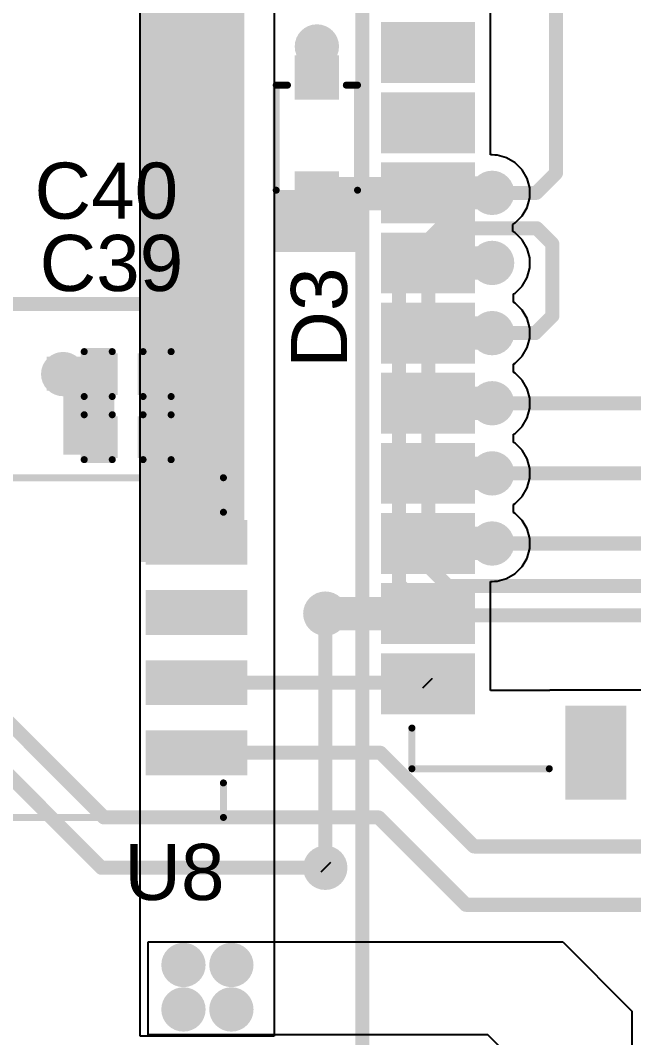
# Model space of a CAD drawing. Header units: millimetres. Extents: x -1.62 to 7.16, y -0.1 to 4.29.
# Drawn here: x 5.563 to 6.001, y 1.273 to 1.998 of the extents above; entities that cross this region are included whole.
import ezdxf

# ---------------------------------------------------------------- set-up
doc = ezdxf.new("R2010")
doc.units = ezdxf.units.MM
doc.header["$MEASUREMENT"] = 0
for name, color, linetype in [('BottomLayer', 5, 'Continuous'), ('BottomSolder', 6, 'Continuous'), ('TopLayer', 1, 'Continuous'), ('TopOverlay', 2, 'Continuous'), ('TopPaste', 8, 'Continuous'), ('TopSolder', 216, 'Continuous'), ('ViaHoleLayer', 16, 'Continuous')]:
    doc.layers.add(name, color=color, linetype=linetype)
doc.styles.add('Arial', font='', dxfattribs={"height": 0.2})
doc.styles.get('Arial').set_extended_font_data('Arial')

# ---------------------------------------------------------------- blocks, each defined once
blk = doc.blocks.new('ESP32_WROOM_32UE_N16_66')
at = {"layer": 'TopLayer'}
for points in [[(-0.37402, 0.16732), (-0.31496, 0.16732), (-0.31496, 0.13189), (-0.37402, 0.13189)], [(-0.37402, 0.11732), (-0.31496, 0.11732), (-0.31496, 0.08189), (-0.37402, 0.08189)], [(-0.37402, 0.06732), (-0.31496, 0.06732), (-0.31496, 0.03189), (-0.37402, 0.03189)], [(-0.37402, 0.01732), (-0.31496, 0.01732), (-0.31496, -0.01811), (-0.37402, -0.01811)], [(-0.37402, -0.03268), (-0.31496, -0.03268), (-0.31496, -0.06811), (-0.37402, -0.06811)], [(-0.37402, -0.08268), (-0.31496, -0.08268), (-0.31496, -0.11811), (-0.37402, -0.11811)], [(-0.37402, -0.13268), (-0.31496, -0.13268), (-0.31496, -0.16811), (-0.37402, -0.16811)], [(-0.37402, -0.18268), (-0.31496, -0.18268), (-0.31496, -0.21811), (-0.37402, -0.21811)], [(-0.37402, -0.23268), (-0.31496, -0.23268), (-0.31496, -0.26811), (-0.37402, -0.26811)], [(-0.37402, -0.28268), (-0.31496, -0.28268), (-0.31496, -0.31811), (-0.37402, -0.31811)], [(-0.24252, -0.37913), (-0.24252, -0.32008), (-0.20709, -0.32008), (-0.20709, -0.37913)]]:
    blk.add_hatch(color=1, dxfattribs=at).paths.add_polyline_path(points)
at = {"layer": 'TopPaste'}
for points in [[(-0.37402, 0.16732), (-0.31496, 0.16732), (-0.31496, 0.13189), (-0.37402, 0.13189)], [(-0.37402, 0.11732), (-0.31496, 0.11732), (-0.31496, 0.08189), (-0.37402, 0.08189)], [(-0.37402, 0.06732), (-0.31496, 0.06732), (-0.31496, 0.03189), (-0.37402, 0.03189)], [(-0.37402, 0.01732), (-0.31496, 0.01732), (-0.31496, -0.01811), (-0.37402, -0.01811)], [(-0.37402, -0.03268), (-0.31496, -0.03268), (-0.31496, -0.06811), (-0.37402, -0.06811)], [(-0.37402, -0.08268), (-0.31496, -0.08268), (-0.31496, -0.11811), (-0.37402, -0.11811)], [(-0.37402, -0.13268), (-0.31496, -0.13268), (-0.31496, -0.16811), (-0.37402, -0.16811)], [(-0.37402, -0.18268), (-0.31496, -0.18268), (-0.31496, -0.21811), (-0.37402, -0.21811)], [(-0.37402, -0.23268), (-0.31496, -0.23268), (-0.31496, -0.26811), (-0.37402, -0.26811)], [(-0.37402, -0.28268), (-0.31496, -0.28268), (-0.31496, -0.31811), (-0.37402, -0.31811)], [(-0.24252, -0.37913), (-0.24252, -0.32008), (-0.20709, -0.32008), (-0.20709, -0.37913)]]:
    blk.add_hatch(color=8, dxfattribs=at).paths.add_polyline_path(points)
at = {"layer": 'TopSolder'}
for points in [[(-0.37802, 0.17132), (-0.31096, 0.17132), (-0.31096, 0.12789), (-0.37802, 0.12789)], [(-0.37802, 0.12132), (-0.31096, 0.12132), (-0.31096, 0.07789), (-0.37802, 0.07789)], [(-0.37802, 0.07132), (-0.31096, 0.07132), (-0.31096, 0.02789), (-0.37802, 0.02789)], [(-0.37802, 0.02132), (-0.31096, 0.02132), (-0.31096, -0.02211), (-0.37802, -0.02211)], [(-0.37802, -0.02868), (-0.31096, -0.02868), (-0.31096, -0.07211), (-0.37802, -0.07211)], [(-0.37802, -0.07868), (-0.31096, -0.07868), (-0.31096, -0.12211), (-0.37802, -0.12211)], [(-0.37802, -0.12868), (-0.31096, -0.12868), (-0.31096, -0.17211), (-0.37802, -0.17211)], [(-0.37802, -0.17868), (-0.31096, -0.17868), (-0.31096, -0.22211), (-0.37802, -0.22211)], [(-0.37802, -0.22868), (-0.31096, -0.22868), (-0.31096, -0.27211), (-0.37802, -0.27211)], [(-0.37802, -0.27868), (-0.31096, -0.27868), (-0.31096, -0.32211), (-0.37802, -0.32211)], [(-0.24652, -0.38313), (-0.24652, -0.31608), (-0.20309, -0.31608), (-0.20309, -0.38313)]]:
    blk.add_hatch(color=216, dxfattribs=at).paths.add_polyline_path(points)
at = {"layer": 'TopOverlay', "const_width": 0.005}
for points in [[(-0.356, -0.361), (-0.356, -0.332)], [(-0.356, -0.361), (-0.258, -0.361)]]:
    blk.add_lwpolyline(points, dxfattribs=at)
at = {"layer": 'TopOverlay', "const_width": 0.0025}
for points in [[(-0.35725, -0.332, 1), (-0.35475, -0.332, 1)], [(-0.35725, -0.361, 1), (-0.35475, -0.361, 1)], [(-0.35725, -0.361, 1), (-0.35475, -0.361, 1)], [(-0.25925, -0.361, 1), (-0.25675, -0.361, 1)]]:
    blk.add_lwpolyline(points, format="xyb", close=True, dxfattribs=at)
blk = doc.blocks.new('XTSD01GLGEAG_79')
at = {"layer": 'TopLayer'}
for points in [[(-0.10747, 0.089), (-0.10747, 0.061), (-0.176, 0.061), (-0.176, 0.089)], [(0.176, 0.089), (0.176, 0.061), (0.10747, 0.061), (0.10747, 0.089)], [(-0.10747, 0.039), (-0.10747, 0.011), (-0.176, 0.011), (-0.176, 0.039)], [(0.176, 0.039), (0.176, 0.011), (0.10747, 0.011), (0.10747, 0.039)], [(-0.10747, -0.011), (-0.10747, -0.039), (-0.176, -0.039), (-0.176, -0.011)], [(0.176, -0.011), (0.176, -0.039), (0.10747, -0.039), (0.10747, -0.011)], [(-0.10747, -0.061), (-0.10747, -0.089), (-0.176, -0.089), (-0.176, -0.061)], [(0.176, -0.061), (0.176, -0.089), (0.10747, -0.089), (0.10747, -0.061)]]:
    blk.add_hatch(color=1, dxfattribs=at).paths.add_polyline_path(points)
at = {"layer": 'TopOverlay'}
blk.add_hatch(color=2, dxfattribs=at).paths.add_polyline_path([(-0.10473, 0.06103), (-0.08573, 0.06103), (-0.08573, 0.08903), (-0.10473, 0.08903)])
at = {"layer": 'TopPaste'}
for points in [[(-0.10747, 0.089), (-0.10747, 0.061), (-0.176, 0.061), (-0.176, 0.089)], [(0.176, 0.089), (0.176, 0.061), (0.10747, 0.061), (0.10747, 0.089)], [(-0.10747, 0.039), (-0.10747, 0.011), (-0.176, 0.011), (-0.176, 0.039)], [(0.176, 0.039), (0.176, 0.011), (0.10747, 0.011), (0.10747, 0.039)], [(-0.10747, -0.011), (-0.10747, -0.039), (-0.176, -0.039), (-0.176, -0.011)], [(0.176, -0.011), (0.176, -0.039), (0.10747, -0.039), (0.10747, -0.011)], [(-0.10747, -0.061), (-0.10747, -0.089), (-0.176, -0.089), (-0.176, -0.061)], [(0.176, -0.061), (0.176, -0.089), (0.10747, -0.089), (0.10747, -0.061)]]:
    blk.add_hatch(color=8, dxfattribs=at).paths.add_polyline_path(points)
at = {"layer": 'TopSolder'}
for points in [[(-0.10547, 0.091), (-0.10547, 0.059), (-0.178, 0.059), (-0.178, 0.091)], [(0.178, 0.091), (0.178, 0.059), (0.10547, 0.059), (0.10547, 0.091)], [(-0.10547, 0.041), (-0.10547, 0.009), (-0.178, 0.009), (-0.178, 0.041)], [(0.178, 0.041), (0.178, 0.009), (0.10547, 0.009), (0.10547, 0.041)], [(-0.10547, -0.009), (-0.10547, -0.041), (-0.178, -0.041), (-0.178, -0.009)], [(0.178, -0.009), (0.178, -0.041), (0.10547, -0.041), (0.10547, -0.009)], [(-0.10547, -0.059), (-0.10547, -0.091), (-0.178, -0.091), (-0.178, -0.059)], [(0.178, -0.059), (0.178, -0.091), (0.10547, -0.091), (0.10547, -0.059)]]:
    blk.add_hatch(color=216, dxfattribs=at).paths.add_polyline_path(points)
at = {"layer": 'TopOverlay', "const_width": 0.005}
for points in [[(-0.15991, 0.0965), (-0.15991, 0.12111)], [(-0.15991, 0.12111), (0.16105, 0.12111)], [(0.16105, 0.0965), (0.16105, 0.12111)], [(-0.18673, 0.07), (-0.18673, 0.08)], [(-0.18673, 0.08), (-0.18173, 0.075)], [(-0.18673, 0.07), (-0.18173, 0.075)], [(-0.15991, -0.12111), (-0.15991, -0.0965)], [(0.16105, -0.12111), (0.16105, -0.0965)], [(-0.15991, -0.12111), (0.16105, -0.12111)]]:
    blk.add_lwpolyline(points, dxfattribs=at)
at = {"layer": 'TopOverlay', "const_width": 0.0025}
for points in [[(-0.16116, 0.12111, 1), (-0.15866, 0.12111, 1)], [(-0.16116, 0.12111, 1), (-0.15866, 0.12111, 1)], [(0.1598, 0.12111, 1), (0.1623, 0.12111, 1)], [(0.1598, 0.12111, 1), (0.1623, 0.12111, 1)], [(-0.16116, 0.0965, 1), (-0.15866, 0.0965, 1)], [(0.1598, 0.0965, 1), (0.1623, 0.0965, 1)], [(-0.18798, 0.08, 1), (-0.18548, 0.08, 1)], [(-0.18798, 0.08, 1), (-0.18548, 0.08, 1)], [(-0.18298, 0.075, 1), (-0.18048, 0.075, 1)], [(-0.18298, 0.075, 1), (-0.18048, 0.075, 1)], [(-0.18798, 0.07, 1), (-0.18548, 0.07, 1)], [(-0.18798, 0.07, 1), (-0.18548, 0.07, 1)], [(-0.16116, -0.0965, 1), (-0.15866, -0.0965, 1)], [(0.1598, -0.0965, 1), (0.1623, -0.0965, 1)], [(-0.16116, -0.12111, 1), (-0.15866, -0.12111, 1)], [(-0.16116, -0.12111, 1), (-0.15866, -0.12111, 1)], [(0.1598, -0.12111, 1), (0.1623, -0.12111, 1)], [(0.1598, -0.12111, 1), (0.1623, -0.12111, 1)]]:
    blk.add_lwpolyline(points, format="xyb", close=True, dxfattribs=at)
blk = doc.blocks.new('SOD323F_175')
at = {"layer": 'TopLayer'}
for points in [[(-0.05315, 0.01181), (-0.02953, 0.01181), (-0.02953, -0.01181), (-0.05315, -0.01181)], [(0.02953, 0.01181), (0.05315, 0.01181), (0.05315, -0.01181), (0.02953, -0.01181)]]:
    blk.add_hatch(color=1, dxfattribs=at).paths.add_polyline_path(points)
at = {"layer": 'TopOverlay'}
for points in [[(0.03882, 0.01485), (0.0829, 0.01485), (0.0829, 0.03085), (0.03882, 0.03085)], [(0.056, -0.016), (0.083, -0.016), (0.083, 0.018), (0.056, 0.018)], [(0.03882, -0.03115), (0.0829, -0.03115), (0.0829, -0.01515), (0.03882, -0.01515)]]:
    blk.add_hatch(color=2, dxfattribs=at).paths.add_polyline_path(points)
at = {"layer": 'TopPaste'}
for points in [[(-0.05315, 0.01181), (-0.02953, 0.01181), (-0.02953, -0.01181), (-0.05315, -0.01181)], [(0.02953, 0.01181), (0.05315, 0.01181), (0.05315, -0.01181), (0.02953, -0.01181)]]:
    blk.add_hatch(color=8, dxfattribs=at).paths.add_polyline_path(points)
at = {"layer": 'TopSolder'}
for points in [[(-0.05715, 0.01581), (-0.02553, 0.01581), (-0.02553, -0.01581), (-0.05715, -0.01581)], [(0.02553, 0.01581), (0.05715, 0.01581), (0.05715, -0.01581), (0.02553, -0.01581)]]:
    blk.add_hatch(color=216, dxfattribs=at).paths.add_polyline_path(points)
at = {"layer": 'TopOverlay', "const_width": 0.005}
for points in [[(0.03891, 0.029), (-0.036, 0.029)], [(-0.036, 0.021), (-0.036, 0.029)], [(-0.036, -0.029), (-0.036, -0.021)], [(0.03891, -0.029), (-0.036, -0.029)]]:
    blk.add_lwpolyline(points, dxfattribs=at)
at = {"layer": 'TopOverlay', "const_width": 0.0025}
for points in [[(-0.03725, 0.029, 1), (-0.03475, 0.029, 1)], [(-0.03725, 0.029, 1), (-0.03475, 0.029, 1)], [(0.03766, 0.029, 1), (0.04016, 0.029, 1)], [(-0.03725, 0.021, 1), (-0.03475, 0.021, 1)], [(-0.03725, -0.021, 1), (-0.03475, -0.021, 1)], [(-0.03725, -0.029, 1), (-0.03475, -0.029, 1)], [(-0.03725, -0.029, 1), (-0.03475, -0.029, 1)], [(0.03766, -0.029, 1), (0.04016, -0.029, 1)]]:
    blk.add_lwpolyline(points, format="xyb", close=True, dxfattribs=at)
blk = doc.blocks.new('C___0402_193')
at = {"layer": 'TopLayer'}
for points in [[(-0.0275, -0.0125), (-0.0275, 0.0125), (-0.0095, 0.0125), (-0.0095, -0.0125)], [(0.0095, -0.0125), (0.0095, 0.0125), (0.0275, 0.0125), (0.0275, -0.0125)]]:
    blk.add_hatch(color=1, dxfattribs=at).paths.add_polyline_path(points)
at = {"layer": 'TopPaste'}
for points in [[(-0.0275, -0.0125), (-0.0275, 0.0125), (-0.0095, 0.0125), (-0.0095, -0.0125)], [(0.0095, -0.0125), (0.0095, 0.0125), (0.0275, 0.0125), (0.0275, -0.0125)]]:
    blk.add_hatch(color=8, dxfattribs=at).paths.add_polyline_path(points)
at = {"layer": 'TopSolder'}
for points in [[(-0.02986, -0.01486), (-0.02986, 0.01486), (-0.00714, 0.01486), (-0.00714, -0.01486)], [(0.00714, -0.01486), (0.00714, 0.01486), (0.02986, 0.01486), (0.02986, -0.01486)]]:
    blk.add_hatch(color=216, dxfattribs=at).paths.add_polyline_path(points)
at = {"layer": 'TopOverlay', "const_width": 0.005}
for points in [[(-0.031, 0.016), (-0.011, 0.016)], [(-0.031, -0.016), (-0.031, 0.016)], [(0.011, 0.016), (0.031, 0.016)], [(0.031, -0.016), (0.031, 0.016)], [(-0.031, -0.016), (-0.011, -0.016)], [(0.011, -0.016), (0.031, -0.016)]]:
    blk.add_lwpolyline(points, dxfattribs=at)
at = {"layer": 'TopOverlay', "const_width": 0.0025}
for points in [[(-0.03225, 0.016, 1), (-0.02975, 0.016, 1)], [(-0.03225, 0.016, 1), (-0.02975, 0.016, 1)], [(-0.01225, 0.016, 1), (-0.00975, 0.016, 1)], [(0.00975, 0.016, 1), (0.01225, 0.016, 1)], [(0.02975, 0.016, 1), (0.03225, 0.016, 1)], [(0.02975, 0.016, 1), (0.03225, 0.016, 1)], [(-0.03225, -0.016, 1), (-0.02975, -0.016, 1)], [(-0.03225, -0.016, 1), (-0.02975, -0.016, 1)], [(-0.01225, -0.016, 1), (-0.00975, -0.016, 1)], [(0.00975, -0.016, 1), (0.01225, -0.016, 1)], [(0.02975, -0.016, 1), (0.03225, -0.016, 1)], [(0.02975, -0.016, 1), (0.03225, -0.016, 1)]]:
    blk.add_lwpolyline(points, format="xyb", close=True, dxfattribs=at)
blk = doc.blocks.new('C___0402_194')
at = {"layer": 'TopLayer'}
for points in [[(-0.0275, -0.0125), (-0.0275, 0.0125), (-0.0095, 0.0125), (-0.0095, -0.0125)], [(0.0095, -0.0125), (0.0095, 0.0125), (0.0275, 0.0125), (0.0275, -0.0125)]]:
    blk.add_hatch(color=1, dxfattribs=at).paths.add_polyline_path(points)
at = {"layer": 'TopPaste'}
for points in [[(-0.0275, -0.0125), (-0.0275, 0.0125), (-0.0095, 0.0125), (-0.0095, -0.0125)], [(0.0095, -0.0125), (0.0095, 0.0125), (0.0275, 0.0125), (0.0275, -0.0125)]]:
    blk.add_hatch(color=8, dxfattribs=at).paths.add_polyline_path(points)
at = {"layer": 'TopSolder'}
for points in [[(-0.02986, -0.01486), (-0.02986, 0.01486), (-0.00714, 0.01486), (-0.00714, -0.01486)], [(0.00714, -0.01486), (0.00714, 0.01486), (0.02986, 0.01486), (0.02986, -0.01486)]]:
    blk.add_hatch(color=216, dxfattribs=at).paths.add_polyline_path(points)
at = {"layer": 'TopOverlay', "const_width": 0.005}
for points in [[(-0.031, -0.016), (-0.031, 0.016)], [(-0.031, 0.016), (-0.011, 0.016)], [(0.011, 0.016), (0.031, 0.016)], [(0.031, -0.016), (0.031, 0.016)], [(-0.031, -0.016), (-0.011, -0.016)], [(0.011, -0.016), (0.031, -0.016)]]:
    blk.add_lwpolyline(points, dxfattribs=at)
at = {"layer": 'TopOverlay', "const_width": 0.0025}
for points in [[(-0.03225, 0.016, 1), (-0.02975, 0.016, 1)], [(-0.03225, 0.016, 1), (-0.02975, 0.016, 1)], [(-0.01225, 0.016, 1), (-0.00975, 0.016, 1)], [(0.00975, 0.016, 1), (0.01225, 0.016, 1)], [(0.02975, 0.016, 1), (0.03225, 0.016, 1)], [(0.02975, 0.016, 1), (0.03225, 0.016, 1)], [(-0.03225, -0.016, 1), (-0.02975, -0.016, 1)], [(-0.03225, -0.016, 1), (-0.02975, -0.016, 1)], [(-0.01225, -0.016, 1), (-0.00975, -0.016, 1)], [(0.00975, -0.016, 1), (0.01225, -0.016, 1)], [(0.02975, -0.016, 1), (0.03225, -0.016, 1)], [(0.02975, -0.016, 1), (0.03225, -0.016, 1)]]:
    blk.add_lwpolyline(points, format="xyb", close=True, dxfattribs=at)

msp = doc.modelspace()

# ---------------------------------------------------------------- hatches: boundary and pattern name
at = {"layer": 'BottomLayer'}
h = msp.add_hatch(color=5, dxfattribs=at)
edge = h.paths.add_edge_path()
edge.add_arc((5.77499, 1.97957), 0.01181, 0, 360)
h = msp.add_hatch(color=5, dxfattribs=at)
edge = h.paths.add_edge_path()
edge.add_arc((5.90002, 1.8752), 0.01181, 0, 360)
h = msp.add_hatch(color=5, dxfattribs=at)
edge = h.paths.add_edge_path()
edge.add_arc((5.90002, 1.82524), 0.01181, 0, 360)
h = msp.add_hatch(color=5, dxfattribs=at)
edge = h.paths.add_edge_path()
edge.add_arc((5.6705, 1.77521), 0.01181, 0, 360)
h = msp.add_hatch(color=5, dxfattribs=at)
edge = h.paths.add_edge_path()
edge.add_arc((5.702, 1.77521), 0.01181, 0, 360)
h = msp.add_hatch(color=5, dxfattribs=at)
edge = h.paths.add_edge_path()
edge.add_arc((5.90002, 1.7752), 0.01181, 0, 360)
h = msp.add_hatch(color=5, dxfattribs=at)
edge = h.paths.add_edge_path()
edge.add_arc((5.594, 1.746), 0.01181, 0, 360)
h = msp.add_hatch(color=5, dxfattribs=at)
edge = h.paths.add_edge_path()
edge.add_arc((5.90002, 1.7252), 0.01181, 0, 360)
h = msp.add_hatch(color=5, dxfattribs=at)
edge = h.paths.add_edge_path()
edge.add_arc((5.90002, 1.6752), 0.01181, 0, 360)
h = msp.add_hatch(color=5, dxfattribs=at)
edge = h.paths.add_edge_path()
edge.add_arc((5.90002, 1.6252), 0.01181, 0, 360)
h = msp.add_hatch(color=5, dxfattribs=at)
edge = h.paths.add_edge_path()
edge.add_arc((5.781, 1.57521), 0.01181, 0, 360)
h = msp.add_hatch(color=5, dxfattribs=at)
edge = h.paths.add_edge_path()
edge.add_arc((5.781, 1.394), 0.01181, 0, 360)
h = msp.add_hatch(color=5, dxfattribs=at)
edge = h.paths.add_edge_path()
edge.add_arc((5.6798, 1.32471), 0.01181, 0, 360)
h = msp.add_hatch(color=5, dxfattribs=at)
edge = h.paths.add_edge_path()
edge.add_arc((5.714, 1.32471), 0.01181, 0, 360)
h = msp.add_hatch(color=5, dxfattribs=at)
edge = h.paths.add_edge_path()
edge.add_arc((5.6798, 1.293), 0.01181, 0, 360)
h = msp.add_hatch(color=5, dxfattribs=at)
edge = h.paths.add_edge_path()
edge.add_arc((5.714, 1.293), 0.01181, 0, 360)
at = {"layer": 'BottomSolder'}
h = msp.add_hatch(color=6, dxfattribs=at)
edge = h.paths.add_edge_path()
edge.add_arc((5.77499, 1.97957), 0.01581, 0, 360)
h = msp.add_hatch(color=6, dxfattribs=at)
edge = h.paths.add_edge_path()
edge.add_arc((5.90002, 1.8752), 0.01581, 0, 360)
h = msp.add_hatch(color=6, dxfattribs=at)
edge = h.paths.add_edge_path()
edge.add_arc((5.90002, 1.82524), 0.01581, 0, 360)
h = msp.add_hatch(color=6, dxfattribs=at)
edge = h.paths.add_edge_path()
edge.add_arc((5.6705, 1.77521), 0.01581, 0, 360)
h = msp.add_hatch(color=6, dxfattribs=at)
edge = h.paths.add_edge_path()
edge.add_arc((5.702, 1.77521), 0.01581, 0, 360)
h = msp.add_hatch(color=6, dxfattribs=at)
edge = h.paths.add_edge_path()
edge.add_arc((5.90002, 1.7752), 0.01581, 0, 360)
h = msp.add_hatch(color=6, dxfattribs=at)
edge = h.paths.add_edge_path()
edge.add_arc((5.594, 1.746), 0.01581, 0, 360)
h = msp.add_hatch(color=6, dxfattribs=at)
edge = h.paths.add_edge_path()
edge.add_arc((5.90002, 1.7252), 0.01581, 0, 360)
h = msp.add_hatch(color=6, dxfattribs=at)
edge = h.paths.add_edge_path()
edge.add_arc((5.90002, 1.6752), 0.01581, 0, 360)
h = msp.add_hatch(color=6, dxfattribs=at)
edge = h.paths.add_edge_path()
edge.add_arc((5.90002, 1.6252), 0.01581, 0, 360)
h = msp.add_hatch(color=6, dxfattribs=at)
edge = h.paths.add_edge_path()
edge.add_arc((5.781, 1.57521), 0.01581, 0, 360)
h = msp.add_hatch(color=6, dxfattribs=at)
edge = h.paths.add_edge_path()
edge.add_arc((5.781, 1.394), 0.01581, 0, 360)
h = msp.add_hatch(color=6, dxfattribs=at)
edge = h.paths.add_edge_path()
edge.add_arc((5.6798, 1.32471), 0.01581, 0, 360)
h = msp.add_hatch(color=6, dxfattribs=at)
edge = h.paths.add_edge_path()
edge.add_arc((5.714, 1.32471), 0.01581, 0, 360)
h = msp.add_hatch(color=6, dxfattribs=at)
edge = h.paths.add_edge_path()
edge.add_arc((5.6798, 1.293), 0.01581, 0, 360)
h = msp.add_hatch(color=6, dxfattribs=at)
edge = h.paths.add_edge_path()
edge.add_arc((5.714, 1.293), 0.01581, 0, 360)
at = {"layer": 'TopLayer'}
for points in [[(5.6495, 1.612), (5.72326, 1.612), (5.72326, 2.0435), (5.6495, 2.0435)], [(5.78688, 1.95734), (5.78688, 1.97957), (5.76314, 1.97957), (5.76314, 1.95734)], [(5.76319, 1.86285), (5.88384, 1.86285), (5.88384, 1.88647), (5.76319, 1.88647)], [(5.85431, 1.86335), (5.90002, 1.86335), (5.90002, 1.88709), (5.85431, 1.88709)], [(5.85697, 1.81339), (5.90002, 1.81339), (5.90002, 1.83713), (5.85697, 1.83713)], [(5.85431, 1.76335), (5.90002, 1.76335), (5.90002, 1.78709), (5.85431, 1.78709)], [(5.6305, 1.7585), (5.58214, 1.7585), (5.58214, 1.73414), (5.6305, 1.73414)], [(5.6305, 1.7585), (5.594, 1.7585), (5.594, 1.6885), (5.6305, 1.6885)], [(5.6125, 1.6885), (5.6305, 1.6885), (5.6305, 1.7585), (5.6125, 1.7585)], [(5.85431, 1.71335), (5.90002, 1.71335), (5.90002, 1.73709), (5.85431, 1.73709)], [(5.85431, 1.66335), (5.90002, 1.66335), (5.90002, 1.68709), (5.85431, 1.68709)], [(5.85431, 1.61335), (5.90002, 1.61335), (5.90002, 1.63709), (5.85431, 1.63709)], [(5.85431, 1.58709), (5.77042, 1.58709), (5.77042, 1.56335), (5.85431, 1.56335)], [(5.85431, 1.58709), (5.781, 1.58709), (5.781, 1.56335), (5.85431, 1.56335)]]:
    msp.add_hatch(color=1, dxfattribs=at).paths.add_polyline_path(points)
h = msp.add_hatch(color=1, dxfattribs=at)
edge = h.paths.add_edge_path()
edge.add_arc((5.77499, 1.97957), 0.01181, 0, 360)
h = msp.add_hatch(color=1, dxfattribs=at)
edge = h.paths.add_edge_path()
edge.add_arc((5.90002, 1.8752), 0.01181, 0, 360)
h = msp.add_hatch(color=1, dxfattribs=at)
edge = h.paths.add_edge_path()
edge.add_arc((5.90002, 1.82524), 0.01181, 0, 360)
h = msp.add_hatch(color=1, dxfattribs=at)
edge = h.paths.add_edge_path()
edge.add_arc((5.6705, 1.77521), 0.01181, 0, 360)
h = msp.add_hatch(color=1, dxfattribs=at)
edge = h.paths.add_edge_path()
edge.add_arc((5.702, 1.77521), 0.01181, 0, 360)
h = msp.add_hatch(color=1, dxfattribs=at)
edge = h.paths.add_edge_path()
edge.add_arc((5.90002, 1.7752), 0.01181, 0, 360)
h = msp.add_hatch(color=1, dxfattribs=at)
edge = h.paths.add_edge_path()
edge.add_arc((5.594, 1.746), 0.01181, 0, 360)
h = msp.add_hatch(color=1, dxfattribs=at)
edge = h.paths.add_edge_path()
edge.add_arc((5.90002, 1.7252), 0.01181, 0, 360)
h = msp.add_hatch(color=1, dxfattribs=at)
edge = h.paths.add_edge_path()
edge.add_arc((5.90002, 1.6752), 0.01181, 0, 360)
h = msp.add_hatch(color=1, dxfattribs=at)
edge = h.paths.add_edge_path()
edge.add_arc((5.90002, 1.6252), 0.01181, 0, 360)
h = msp.add_hatch(color=1, dxfattribs=at)
edge = h.paths.add_edge_path()
edge.add_arc((5.781, 1.57521), 0.01181, 0, 360)
h = msp.add_hatch(color=1, dxfattribs=at)
edge = h.paths.add_edge_path()
edge.add_arc((5.781, 1.394), 0.01181, 0, 360)
h = msp.add_hatch(color=1, dxfattribs=at)
edge = h.paths.add_edge_path()
edge.add_arc((5.6798, 1.32471), 0.01181, 0, 360)
h = msp.add_hatch(color=1, dxfattribs=at)
edge = h.paths.add_edge_path()
edge.add_arc((5.714, 1.32471), 0.01181, 0, 360)
h = msp.add_hatch(color=1, dxfattribs=at)
edge = h.paths.add_edge_path()
edge.add_arc((5.6798, 1.293), 0.01181, 0, 360)
h = msp.add_hatch(color=1, dxfattribs=at)
edge = h.paths.add_edge_path()
edge.add_arc((5.714, 1.293), 0.01181, 0, 360)
at = {"layer": 'TopSolder'}
h = msp.add_hatch(color=216, dxfattribs=at)
edge = h.paths.add_edge_path()
edge.add_arc((5.77499, 1.97957), 0.01581, 0, 360)
h = msp.add_hatch(color=216, dxfattribs=at)
edge = h.paths.add_edge_path()
edge.add_arc((5.90002, 1.8752), 0.01581, 0, 360)
h = msp.add_hatch(color=216, dxfattribs=at)
edge = h.paths.add_edge_path()
edge.add_arc((5.90002, 1.82524), 0.01581, 0, 360)
h = msp.add_hatch(color=216, dxfattribs=at)
edge = h.paths.add_edge_path()
edge.add_arc((5.6705, 1.77521), 0.01581, 0, 360)
h = msp.add_hatch(color=216, dxfattribs=at)
edge = h.paths.add_edge_path()
edge.add_arc((5.702, 1.77521), 0.01581, 0, 360)
h = msp.add_hatch(color=216, dxfattribs=at)
edge = h.paths.add_edge_path()
edge.add_arc((5.90002, 1.7752), 0.01581, 0, 360)
h = msp.add_hatch(color=216, dxfattribs=at)
edge = h.paths.add_edge_path()
edge.add_arc((5.594, 1.746), 0.01581, 0, 360)
h = msp.add_hatch(color=216, dxfattribs=at)
edge = h.paths.add_edge_path()
edge.add_arc((5.90002, 1.7252), 0.01581, 0, 360)
h = msp.add_hatch(color=216, dxfattribs=at)
edge = h.paths.add_edge_path()
edge.add_arc((5.90002, 1.6752), 0.01581, 0, 360)
h = msp.add_hatch(color=216, dxfattribs=at)
edge = h.paths.add_edge_path()
edge.add_arc((5.90002, 1.6252), 0.01581, 0, 360)
h = msp.add_hatch(color=216, dxfattribs=at)
edge = h.paths.add_edge_path()
edge.add_arc((5.781, 1.57521), 0.01581, 0, 360)
h = msp.add_hatch(color=216, dxfattribs=at)
edge = h.paths.add_edge_path()
edge.add_arc((5.781, 1.394), 0.01581, 0, 360)
h = msp.add_hatch(color=216, dxfattribs=at)
edge = h.paths.add_edge_path()
edge.add_arc((5.6798, 1.32471), 0.01581, 0, 360)
h = msp.add_hatch(color=216, dxfattribs=at)
edge = h.paths.add_edge_path()
edge.add_arc((5.714, 1.32471), 0.01581, 0, 360)
h = msp.add_hatch(color=216, dxfattribs=at)
edge = h.paths.add_edge_path()
edge.add_arc((5.6798, 1.293), 0.01581, 0, 360)
h = msp.add_hatch(color=216, dxfattribs=at)
edge = h.paths.add_edge_path()
edge.add_arc((5.714, 1.293), 0.01581, 0, 360)
at = {"layer": 'ViaHoleLayer'}
h = msp.add_hatch(color=16, dxfattribs=at)
edge = h.paths.add_edge_path()
edge.add_arc((5.77499, 1.97957), 0.00591, 0, 360)
h = msp.add_hatch(color=16, dxfattribs=at)
edge = h.paths.add_edge_path()
edge.add_arc((5.90002, 1.8752), 0.00591, 0, 360)
h = msp.add_hatch(color=16, dxfattribs=at)
edge = h.paths.add_edge_path()
edge.add_arc((5.90002, 1.82524), 0.00591, 0, 360)
h = msp.add_hatch(color=16, dxfattribs=at)
edge = h.paths.add_edge_path()
edge.add_arc((5.6705, 1.77521), 0.00591, 0, 360)
h = msp.add_hatch(color=16, dxfattribs=at)
edge = h.paths.add_edge_path()
edge.add_arc((5.702, 1.77521), 0.00591, 0, 360)
h = msp.add_hatch(color=16, dxfattribs=at)
edge = h.paths.add_edge_path()
edge.add_arc((5.90002, 1.7752), 0.00591, 0, 360)
h = msp.add_hatch(color=16, dxfattribs=at)
edge = h.paths.add_edge_path()
edge.add_arc((5.594, 1.746), 0.00591, 0, 360)
h = msp.add_hatch(color=16, dxfattribs=at)
edge = h.paths.add_edge_path()
edge.add_arc((5.90002, 1.7252), 0.00591, 0, 360)
h = msp.add_hatch(color=16, dxfattribs=at)
edge = h.paths.add_edge_path()
edge.add_arc((5.90002, 1.6752), 0.00591, 0, 360)
h = msp.add_hatch(color=16, dxfattribs=at)
edge = h.paths.add_edge_path()
edge.add_arc((5.90002, 1.6252), 0.00591, 0, 360)
h = msp.add_hatch(color=16, dxfattribs=at)
edge = h.paths.add_edge_path()
edge.add_arc((5.781, 1.57521), 0.00591, 0, 360)
h = msp.add_hatch(color=16, dxfattribs=at)
edge = h.paths.add_edge_path()
edge.add_arc((5.781, 1.394), 0.00591, 0, 360)
h = msp.add_hatch(color=16, dxfattribs=at)
edge = h.paths.add_edge_path()
edge.add_arc((5.6798, 1.32471), 0.00591, 0, 360)
h = msp.add_hatch(color=16, dxfattribs=at)
edge = h.paths.add_edge_path()
edge.add_arc((5.714, 1.32471), 0.00591, 0, 360)
h = msp.add_hatch(color=16, dxfattribs=at)
edge = h.paths.add_edge_path()
edge.add_arc((5.6798, 1.293), 0.00591, 0, 360)
h = msp.add_hatch(color=16, dxfattribs=at)
edge = h.paths.add_edge_path()
edge.add_arc((5.714, 1.293), 0.00591, 0, 360)

# ---------------------------------------------------------------- linework, layer by layer
at = {"layer": 'BottomLayer'}
for p, q in [((5.649, 1.75), (5.649, 2.269)), ((5.74454, 2.17743), (5.74454, 1.274)), ((5.649, 1.274), (5.649, 1.75)), ((5.74454, 1.274), (5.649, 1.274))]:
    msp.add_line(p, q, dxfattribs=at)
at = {"layer": 'BottomLayer', "const_width": 0.01}
for points in [[(5.94561, 1.88928), (5.94561, 2.30539)], [(5.80748, 1.14848), (5.80748, 2.07521)], [(5.93153, 1.8752), (5.94561, 1.88928)], [(5.90002, 1.8752), (5.93153, 1.8752)], [(5.83355, 1.82055), (5.863, 1.85)], [(5.863, 1.85), (5.93179, 1.85)], [(5.93179, 1.85), (5.943, 1.83879)], [(5.943, 1.78742), (5.943, 1.83879)], [(5.85444, 1.81116), (5.86852, 1.82524)], [(5.86852, 1.82524), (5.90002, 1.82524)], [(5.83355, 1.5961), (5.83355, 1.82055)], [(5.85444, 1.609), (5.85444, 1.81116)], [(5.93078, 1.7752), (5.943, 1.78742)], [(5.90002, 1.7752), (5.93078, 1.7752)], [(5.90002, 1.7252), (6.26912, 1.7252)], [(5.90002, 1.6752), (6.2842, 1.6752)], [(5.90002, 1.6252), (6.2822, 1.6252)], [(5.85444, 1.609), (5.86852, 1.59492)], [(5.83355, 1.5961), (5.85565, 1.574)], [(5.86852, 1.59492), (6.29492, 1.59492)], [(5.781, 1.3948), (5.781, 1.57521)], [(5.85565, 1.574), (6.45258, 1.574)], [(5.781, 1.3948), (5.7818, 1.394)]]:
    msp.add_lwpolyline(points, dxfattribs=at)
at = {"layer": 'BottomLayer', "const_width": 0.005}
for points in [[(5.94311, 1.88928, 1), (5.94811, 1.88928, 1)], [(5.94311, 1.88928, 1), (5.94811, 1.88928, 1)], [(5.89752, 1.8752, 1), (5.90252, 1.8752, 1)], [(5.92903, 1.8752, 1), (5.93403, 1.8752, 1)], [(5.92903, 1.8752, 1), (5.93403, 1.8752, 1)], [(5.8605, 1.85, 1), (5.8655, 1.85, 1)], [(5.8605, 1.85, 1), (5.8655, 1.85, 1)], [(5.92929, 1.85, 1), (5.93429, 1.85, 1)], [(5.92929, 1.85, 1), (5.93429, 1.85, 1)], [(5.9405, 1.83879, 1), (5.9455, 1.83879, 1)], [(5.9405, 1.83879, 1), (5.9455, 1.83879, 1)], [(5.86602, 1.82524, 1), (5.87102, 1.82524, 1)], [(5.86602, 1.82524, 1), (5.87102, 1.82524, 1)], [(5.89752, 1.82524, 1), (5.90252, 1.82524, 1)], [(5.83105, 1.82055, 1), (5.83605, 1.82055, 1)], [(5.83105, 1.82055, 1), (5.83605, 1.82055, 1)], [(5.85194, 1.81116, 1), (5.85694, 1.81116, 1)], [(5.85194, 1.81116, 1), (5.85694, 1.81116, 1)], [(5.9405, 1.78742, 1), (5.9455, 1.78742, 1)], [(5.9405, 1.78742, 1), (5.9455, 1.78742, 1)], [(5.89752, 1.7752, 1), (5.90252, 1.7752, 1)], [(5.92828, 1.7752, 1), (5.93328, 1.7752, 1)], [(5.92828, 1.7752, 1), (5.93328, 1.7752, 1)], [(5.89752, 1.7252, 1), (5.90252, 1.7252, 1)], [(5.89752, 1.6752, 1), (5.90252, 1.6752, 1)], [(5.89752, 1.6252, 1), (5.90252, 1.6252, 1)], [(5.85194, 1.609, 1), (5.85694, 1.609, 1)], [(5.85194, 1.609, 1), (5.85694, 1.609, 1)], [(5.83105, 1.5961, 1), (5.83605, 1.5961, 1)], [(5.83105, 1.5961, 1), (5.83605, 1.5961, 1)], [(5.86602, 1.59492, 1), (5.87102, 1.59492, 1)], [(5.86602, 1.59492, 1), (5.87102, 1.59492, 1)], [(5.7785, 1.57521, 1), (5.7835, 1.57521, 1)], [(5.85315, 1.574, 1), (5.85815, 1.574, 1)], [(5.85315, 1.574, 1), (5.85815, 1.574, 1)], [(5.7785, 1.3948, 1), (5.7835, 1.3948, 1)], [(5.7785, 1.3948, 1), (5.7835, 1.3948, 1)], [(5.7793, 1.394, 1), (5.7843, 1.394, 1)]]:
    msp.add_lwpolyline(points, format="xyb", close=True, dxfattribs=at)
at = {"layer": 'TopLayer'}
for p, q in [((5.89884, 1.9925), (5.89884, 2.05482)), ((5.89884, 1.9425), (5.89884, 1.9925)), ((5.89884, 1.90239), (5.89884, 1.9425)), ((5.90002, 1.90239), (5.89884, 1.90239)), ((5.90191, 1.90201), (5.90002, 1.90239)), ((5.90355, 1.90201), (5.90191, 1.90201)), ((5.91037, 1.90018), (5.90355, 1.90201)), ((5.91649, 1.89665), (5.91037, 1.90018)), ((5.92148, 1.89166), (5.91649, 1.89665)), ((5.92501, 1.88555), (5.92148, 1.89166)), ((5.92683, 1.87873), (5.92501, 1.88555)), ((5.92683, 1.87167), (5.92683, 1.87873)), ((5.92501, 1.86485), (5.92683, 1.87167)), ((5.92148, 1.85874), (5.92501, 1.86485)), ((5.91649, 1.85375), (5.92148, 1.85874)), ((5.91471, 1.85272), (5.91649, 1.85375)), ((5.91471, 1.84772), (5.91471, 1.85272)), ((5.91649, 1.84669), (5.91471, 1.84772)), ((5.92148, 1.8417), (5.91649, 1.84669)), ((5.92501, 1.83559), (5.92148, 1.8417)), ((5.92683, 1.82877), (5.92501, 1.83559)), ((5.92683, 1.82171), (5.92683, 1.82877)), ((5.92501, 1.81489), (5.92683, 1.82171)), ((5.92148, 1.80878), (5.92501, 1.81489)), ((5.91649, 1.80379), (5.92148, 1.80878)), ((5.91531, 1.80311), (5.91649, 1.80379)), ((5.91531, 1.79733), (5.91531, 1.80311)), ((5.91649, 1.79665), (5.91531, 1.79733)), ((5.92148, 1.79166), (5.91649, 1.79665)), ((5.92501, 1.78555), (5.92148, 1.79166)), ((5.92683, 1.77873), (5.92501, 1.78555)), ((5.92683, 1.77167), (5.92683, 1.77873)), ((5.92501, 1.76485), (5.92683, 1.77167)), ((5.92148, 1.75874), (5.92501, 1.76485)), ((5.91649, 1.75375), (5.92148, 1.75874)), ((5.91534, 1.75309), (5.91649, 1.75375)), ((5.91534, 1.74731), (5.91534, 1.75309)), ((5.91649, 1.74665), (5.91534, 1.74731)), ((5.92148, 1.74166), (5.91649, 1.74665)), ((5.92501, 1.73555), (5.92148, 1.74166)), ((5.92683, 1.72873), (5.92501, 1.73555)), ((5.92683, 1.72167), (5.92683, 1.72873)), ((5.92501, 1.71485), (5.92683, 1.72167)), ((5.92148, 1.70874), (5.92501, 1.71485)), ((5.91649, 1.70375), (5.92148, 1.70874)), ((5.91534, 1.70309), (5.91649, 1.70375)), ((5.91534, 1.69731), (5.91534, 1.70309)), ((5.91649, 1.69665), (5.91534, 1.69731)), ((5.92148, 1.69166), (5.91649, 1.69665)), ((5.92501, 1.68555), (5.92148, 1.69166)), ((5.92683, 1.67873), (5.92501, 1.68555)), ((5.92683, 1.67167), (5.92683, 1.67873)), ((5.92501, 1.66485), (5.92683, 1.67167)), ((5.92148, 1.65874), (5.92501, 1.66485)), ((5.91534, 1.65309), (5.91649, 1.65375)), ((5.91649, 1.65375), (5.92148, 1.65874)), ((5.91534, 1.64731), (5.91534, 1.65309)), ((5.91649, 1.64665), (5.91534, 1.64731)), ((5.92148, 1.64166), (5.91649, 1.64665)), ((5.92501, 1.63555), (5.92148, 1.64166)), ((5.92683, 1.62873), (5.92501, 1.63555)), ((5.92683, 1.62167), (5.92683, 1.62873)), ((5.92501, 1.61485), (5.92683, 1.62167)), ((5.92148, 1.60874), (5.92501, 1.61485)), ((5.91037, 1.60022), (5.91649, 1.60375)), ((5.91649, 1.60375), (5.92148, 1.60874)), ((5.89884, 1.5425), (5.89884, 1.59805)), ((5.89884, 1.59805), (5.90002, 1.59805)), ((5.90002, 1.59805), (5.90171, 1.59839)), ((5.90171, 1.59839), (5.90355, 1.59839)), ((5.90355, 1.59839), (5.91037, 1.60022)), ((5.89884, 1.52049), (5.89884, 1.5425)), ((5.94128, 1.52049), (5.89884, 1.52049)), ((6.45672, 1.52053), (5.94128, 1.52053)), ((5.94128, 1.52053), (5.94128, 1.52049)), ((5.65474, 1.275), (5.65474, 1.34122)), ((5.65474, 1.34122), (5.95036, 1.34122)), ((5.95036, 1.34122), (5.99971, 1.29187)), ((5.99971, 1.29187), (5.99971, 0.8705)), ((5.897, 1.275), (5.65474, 1.275)), ((5.91981, 1.25219), (5.897, 1.275))]:
    msp.add_line(p, q, dxfattribs=at)
at = {"layer": 'TopLayer', "const_width": 0.01}
for points in [[(5.51825, 1.796), (5.65543, 1.796)], [(5.65543, 1.796), (5.6585, 1.79293)], [(5.486, 1.567), (5.62311, 1.42989)], [(5.48934, 1.526), (5.62134, 1.394)], [(5.689, 1.526), (5.85353, 1.526)], [(5.85353, 1.526), (5.85431, 1.52521)], [(5.689, 1.476), (5.8203, 1.476)], [(5.8203, 1.476), (5.88712, 1.40918)], [(5.62311, 1.42989), (5.81903, 1.42989)], [(5.81903, 1.42989), (5.88133, 1.36759)], [(5.88712, 1.40918), (6.00905, 1.40918)], [(5.62134, 1.394), (5.781, 1.394)], [(5.88133, 1.36759), (6.35886, 1.36759)]]:
    msp.add_lwpolyline(points, dxfattribs=at)
at = {"layer": 'TopLayer', "const_width": 0.005}
for points in [[(5.65293, 1.796, 1), (5.65793, 1.796, 1)], [(5.65293, 1.796, 1), (5.65793, 1.796, 1)], [(5.656, 1.79293, 1), (5.661, 1.79293, 1)], [(5.6865, 1.526, 1), (5.6915, 1.526, 1)], [(5.85103, 1.526, 1), (5.85603, 1.526, 1)], [(5.85103, 1.526, 1), (5.85603, 1.526, 1)], [(5.85181, 1.52521, 1), (5.85681, 1.52521, 1)], [(5.6865, 1.476, 1), (5.6915, 1.476, 1)], [(5.8178, 1.476, 1), (5.8228, 1.476, 1)], [(5.8178, 1.476, 1), (5.8228, 1.476, 1)], [(5.62061, 1.42989, 1), (5.62561, 1.42989, 1)], [(5.62061, 1.42989, 1), (5.62561, 1.42989, 1)], [(5.81653, 1.42989, 1), (5.82153, 1.42989, 1)], [(5.81653, 1.42989, 1), (5.82153, 1.42989, 1)], [(5.88462, 1.40918, 1), (5.88962, 1.40918, 1)], [(5.88462, 1.40918, 1), (5.88962, 1.40918, 1)], [(5.61884, 1.394, 1), (5.62384, 1.394, 1)], [(5.61884, 1.394, 1), (5.62384, 1.394, 1)], [(5.7785, 1.394, 1), (5.7835, 1.394, 1)], [(5.87883, 1.36759, 1), (5.88383, 1.36759, 1)], [(5.87883, 1.36759, 1), (5.88383, 1.36759, 1)]]:
    msp.add_lwpolyline(points, format="xyb", close=True, dxfattribs=at)

# ---------------------------------------------------------------- block references
for name, p in [('ESP32_WROOM_32UE_N16_66', (6.1988, 1.82561)), ('C___0402_193', (5.64, 1.746)), ('C___0402_194', (5.64, 1.701)), ('XTSD01GLGEAG_79', (5.54727, 1.551))]:
    msp.add_blockref(name, p)
at = {"rotation": 270}
msp.add_blockref('SOD323F_175', (5.775, 1.916), dxfattribs=at)

# ---------------------------------------------------------------- texts
at = {"layer": 'TopOverlay', "style": 'Arial'}
for s, p in [('C40', (5.57354, 1.85677)), ('C39', (5.57718, 1.80522)), ('U8', (5.63768, 1.37101))]:
    msp.add_text(s, height=0.04, dxfattribs=at).set_placement(p)
msp.add_text('D3', height=0.04, rotation=90, dxfattribs=at).set_placement((5.79649, 1.75055))

doc.saveas('drawing.dxf')
